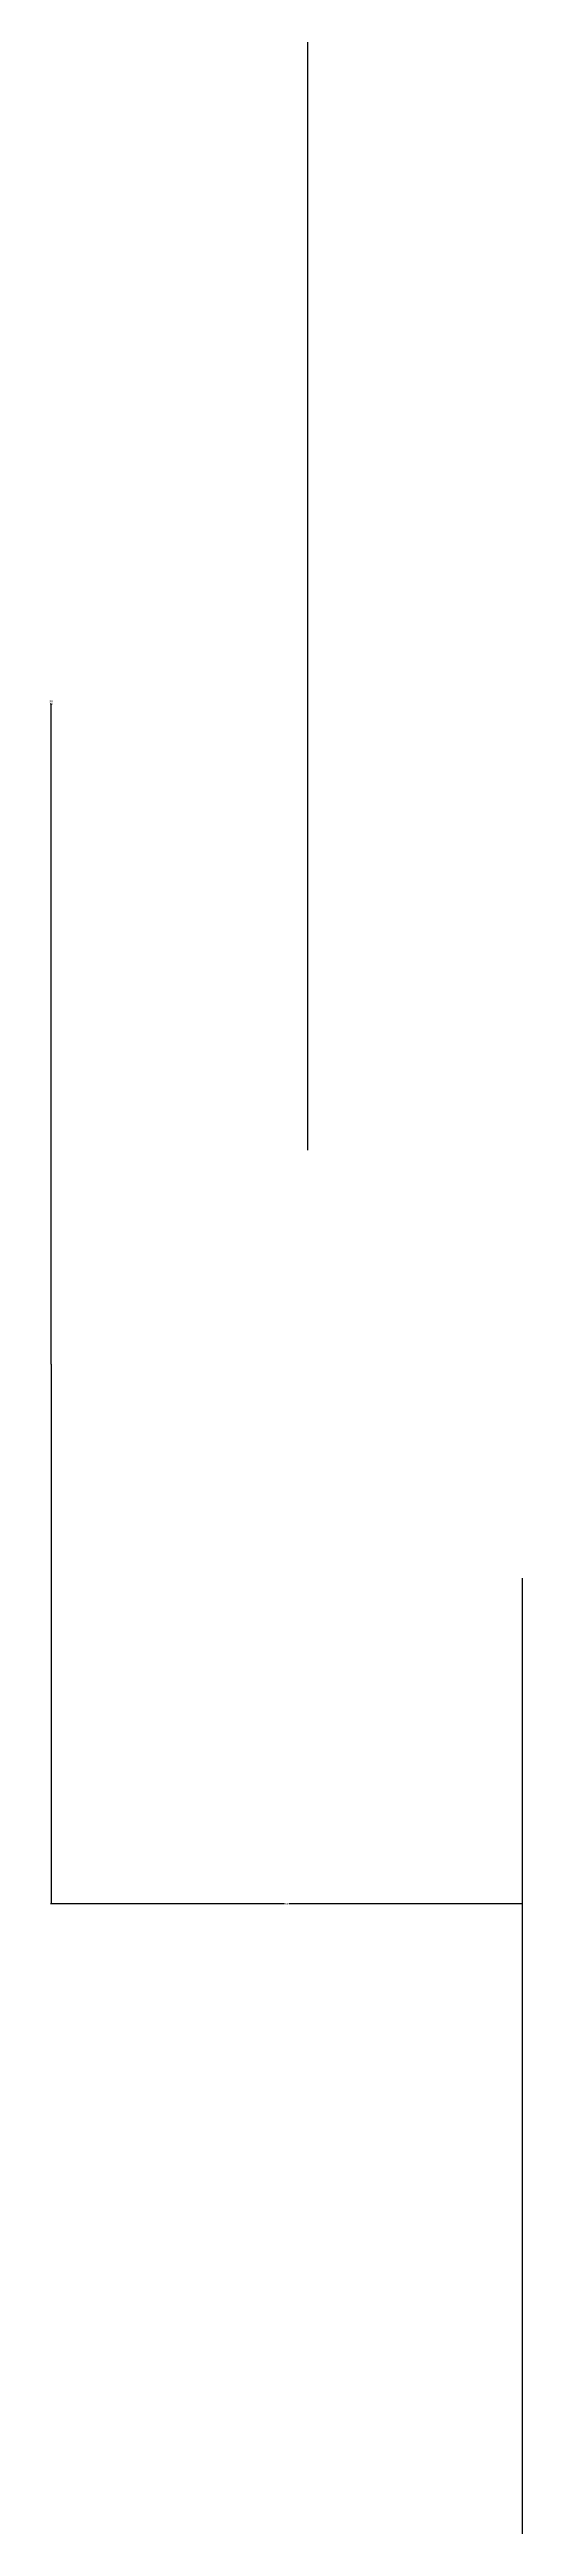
# Model space of a CAD drawing. Header units: metres. Extents: x -145924 to -103939, y 35209 to 64909.
# Drawn here: x -121901 to -121679, y 46267 to 47425 of the extents above; entities that cross this region are included whole.
import ezdxf

# ---------------------------------------------------------------- set-up
doc = ezdxf.new("R2010")
doc.units = ezdxf.units.M
doc.layers.add('CCX', color=151, linetype='Continuous')
doc.dimstyles.get("Standard").update_dxf_attribs({"dimtxt": 2.5, "dimasz": 2.5, "dimexe": 1.25, "dimexo": 0.625, "dimtad": 1, "dimcen": 2.5, "dimazin": 3, "dimtfac": 1, "dimtmove": 0, "dimatfit": 3})

# ---------------------------------------------------------------- blocks, each defined once
blk = doc.blocks.new('*D17')
for p, q in [((-121780.38, 50630.37), (-121780.38, 48770.37)), ((-121780.63, 48770.37), (-121780.88, 48770.37)), ((-121780.38, 46910.37), (-121780.38, 48770.37)), ((-121780.38, 48770.37), (-121780.38, 48770.37)), ((-121780.13, 48770.37), (-121779.88, 48770.37))]:
    blk.add_line(p, q)
at = {"layer": 'Defpoints'}
for p in [(-121780.38, 50630.37), (-121780.38, 48770.37), (-121780.38, 46910.37)]:
    blk.add_point(p, dxfattribs=at)
at = {"layer": 'CCX', "insert": (-121780.38, 48771.495), "char_height": 1, "attachment_point": 5}
blk.add_mtext('1650', dxfattribs=at)
blk = doc.blocks.new('*D19')
for p, q in [((-121900.63, 47119.05), (-121900.88, 47119.05)), ((-121900.38, 46810.37), (-121900.38, 47119.05)), ((-121900.38, 46910.37), (-121900.38, 47119.05)), ((-121900.38, 47119.05), (-121900.38, 47119.05)), ((-121900.13, 47119.05), (-121899.88, 47119.05))]:
    blk.add_line(p, q)
at = {"layer": 'Defpoints'}
for p in [(-121900.38, 47119.05), (-121900.38, 46910.37), (-121900.38, 46810.37)]:
    blk.add_point(p, dxfattribs=at)
at = {"layer": 'CCX', "insert": (-121900.38, 47120.175), "char_height": 1, "attachment_point": 5}
blk.add_mtext('50', dxfattribs=at)
blk = doc.blocks.new('*D20')
for p, q in [((-121900.38, 46810.37), (-121900.38, 46558.16)), ((-121680.38, 46710.37), (-121680.38, 46558.16)), ((-121791.38, 46558.16), (-121900.63, 46558.16)), ((-121680.13, 46558.16), (-121789.38, 46558.16))]:
    blk.add_line(p, q)
at = {"layer": 'Defpoints'}
for p in [(-121900.38, 46810.37), (-121680.38, 46710.37), (-121680.38, 46558.16)]:
    blk.add_point(p, dxfattribs=at)
at = {"layer": 'CCX', "insert": (-121790.38, 46558.16), "char_height": 1, "attachment_point": 5}
blk.add_mtext('50', dxfattribs=at)
blk = doc.blocks.new('*D23')
for p, q in [((-121680.38, 46710.37), (-121680.38, 46010.37)), ((-121680.63, 46010.37), (-121680.88, 46010.37)), ((-121680.38, 45310.37), (-121680.38, 46010.37)), ((-121680.38, 46010.37), (-121680.38, 46010.37)), ((-121680.13, 46010.37), (-121679.88, 46010.37))]:
    blk.add_line(p, q)
at = {"layer": 'Defpoints'}
for p in [(-121680.38, 46710.37), (-121680.38, 46010.37), (-121680.38, 45310.37)]:
    blk.add_point(p, dxfattribs=at)
at = {"layer": 'CCX', "insert": (-121680.38, 46011.495), "char_height": 1, "attachment_point": 5}
blk.add_mtext('800', dxfattribs=at)

msp = doc.modelspace()

# ---------------------------------------------------------------- dimensions: what is measured, and where the dimension line sits
at = {"layer": 'CCX'}
for base, p1, p2, text, picture, middle in [((-121780.38, 48770.37), (-121780.38, 46910.37), (-121780.38, 50630.37), '1650', '*D17', (-121780.38, 48771.495)), ((-121900.38, 47119.05), (-121900.38, 46810.37), (-121900.38, 46910.37), '50', '*D19', (-121900.38, 47120.175)), ((-121680.38, 46558.16), (-121680.38, 46710.37), (-121900.38, 46810.37), '50', '*D20', (-121790.38, 46558.16)), ((-121680.38, 46010.37), (-121680.38, 45310.37), (-121680.38, 46710.37), '800', '*D23', (-121680.38, 46011.495))]:
    dim = msp.add_linear_dim(base=base, p1=p1, p2=p2, text=text, dimstyle='Standard', dxfattribs=at)
    dim.commit()
    dim.dimension.update_dxf_attribs({"geometry": picture, "text_midpoint": middle})

doc.saveas('drawing.dxf')
